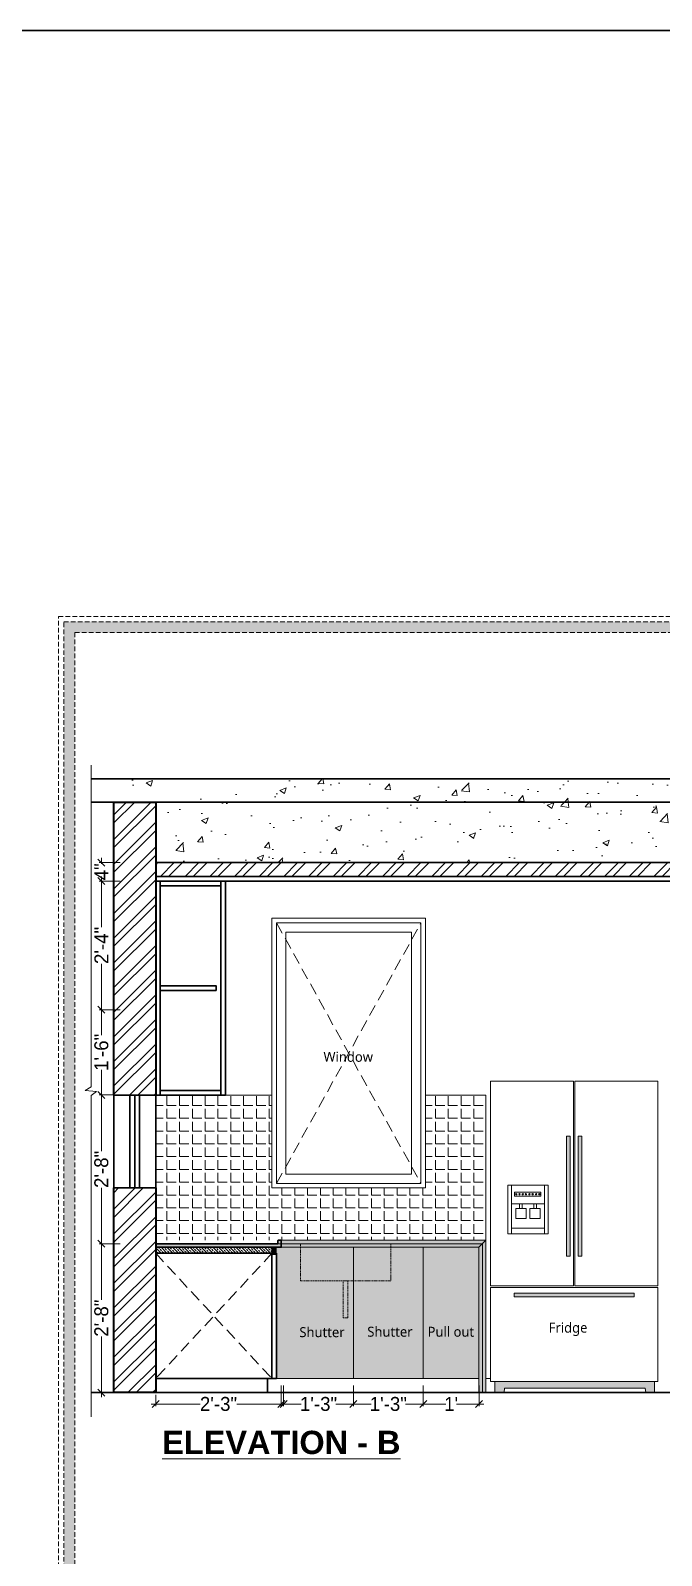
# Model space of a CAD drawing. Header units: millimetres. Extents: x 56222 to 3066687, y -650199 to -121287.
# Drawn here: x 140630.5 to 140766.1, y -184253.3 to -183925.3 of the extents above; entities that cross this region are included whole.
import ezdxf

# ---------------------------------------------------------------- set-up
doc = ezdxf.new("R2010")
doc.units = ezdxf.units.MM
doc.header["$MEASUREMENT"] = 0
doc.header["$PDMODE"] = 35
for name, pattern in [('DASHED', [0.75, 0.5, -0.25]), ('DASHED2', [0.375, 0.25, -0.125]), ('DASHEDX2', [1.5, 1, -0.5])]:
    doc.linetypes.add(name, pattern=pattern)
doc.layers.get('Defpoints').update_dxf_attribs({"color": 220})
for name, color, linetype, lineweight in [('03FUN', 37, 'Continuous', 9), ('DIM.', 250, 'Continuous', 13), ('Dimension', 10, 'DASHEDX2', 20), ('ELEVATION', 250, 'Continuous', 9), ('FIRST FLOOR ( DW_RAIL )', 7, 'Continuous', 9), ('FURNITURE', 32, 'Continuous', 9), ('furniture dimensions', 1, 'DASHED', 0), ('FURNITURE-1', 252, 'Continuous', 13), ('Labelling', 1, 'Continuous', 25), ('SECTION ( SLAB PLine )', 104, 'Continuous', 30), ('Text', 7, 'Continuous', 15), ('UTILITY', 48, 'Continuous', 9), ('wall', 7, 'Continuous', 30), ('XX~SLAB ( BEAM )~ ( DIM )', 7, 'Continuous', 9)]:
    doc.layers.add(name, color=color, linetype=linetype, lineweight=lineweight)
doc.layers.add('AR HATCH-7', color=7, linetype='Continuous')
doc.layers.add('str coll', color=6, linetype='Continuous')
doc.layers.add('hatch', color=250, linetype='Continuous', lineweight=9, transparency=0.5)
doc.styles.add('century g', font='GOTHIC.TTF')
doc.styles.get("Standard").update_dxf_attribs({"font": 'arial.ttf', "height": 6})
doc.dimstyles.new('Archana', dxfattribs={"dimtxt": 2, "dimasz": 0.75, "dimexe": 0.5, "dimexo": 0.5, "dimgap": 0, "dimtad": 0, "dimzin": 0, "dimdsep": 46, "dimlunit": 4, "dimtxsty": 'century g', "dimblk": 'OBLIQUE', "dimcen": 0, "dimdle": 1, "dimclrd": 256, "dimclre": 256, "dimclrt": 256, "dimadec": 0, "dimazin": 0, "dimtfac": 1, "dimtofl": 0, "dimtmove": 1, "dimatfit": 3, "dimfxl": 1, "dimfxlon": 1, "dimtolj": 1, "dimtzin": 0, "dimlwd": -1, "dimlwe": -1, "dimarcsym": 0})
pattern_1 = [(50, (1826.904, 5.807), (14.34520365, -1.2550427), [1.5, -16.5]), (355, (1826.904, 5.807), (-2.7750267, 15.0438427), [1.2, -13.2]), (100.4514445, (1828.099, 5.702), (11.5701769, 13.7887998), [1.2748038, -14.0228422]), (46.1842, (1826.904, 9.807), (21.3448266, -3.3103856), [2.25, -24.75]), (96.635635, (1828.682, 9.531), (18.693239, 19.482372), [1.9122068, -21.0342752]), (351.184164, (1826.904, 9.807), (18.693239, 19.482372), [1.8, -19.8]), (21, (1828.904, 8.807), (11.93814104, -8.0523778), [1.5, -16.5]), (326, (1828.904, 8.807), (4.8663066, 14.5030009), [1.2, -13.2]), (71.451445, (1829.899, 8.136), (16.8044475, 6.45062306), [1.2748038, -14.0228422]), (37.5, (1826.904, 5.807), (0.24319711, 6.65787708), [0, -13.04, 0, -13.4, 0, -13.25]), (7.5, (1826.904, 5.807), (5.26139075, 7.88823424), [0, -7.64, 0, -12.74, 0, -5.05]), (327.5, (1822.444, 5.807), (10.67644872, -0.45109743), [0, -5, 0, -15.6, 0, -20.7]), (317.5, (1820.444, 5.807), (11.6637234, 2.00209965), [0, -6.5, 0, -10.36, 0, -14.7])]

# ---------------------------------------------------------------- blocks, each defined once
blk = doc.blocks.new('_Oblique')
at = {"layer": 'wall', "color": 0, "lineweight": -2}
blk.add_line((-0.5, -0.5), (0.5, 0.5), dxfattribs=at)
blk = doc.blocks.new('*D311')
at = {"layer": 'Defpoints', "color": 0, "linetype": 'Continuous', "lineweight": 30, "transparency": 16777216}
for p in [(140657.36, -184218.24), (140684.36, -184215.24), (140684.36, -184220.7)]:
    blk.add_point(p, dxfattribs=at)
at = {"layer": 'furniture dimensions', "color": 5, "linetype": 'Continuous', "transparency": 16777216}
for p, q in [((140684.36, -184216.7), (140684.36, -184221.2)), ((140656.36, -184220.7), (140666.9, -184220.7)), ((140685.36, -184220.7), (140674.81, -184220.7))]:
    blk.add_line(p, q, dxfattribs=at)
at = {"layer": 'furniture dimensions', "color": 5, "linetype": 'ByBlock', "transparency": 16777216}
blk.add_line((140657.36, -184218.74), (140657.36, -184221.2), dxfattribs=at)
at = {"layer": 'furniture dimensions', "color": 5, "linetype": 'Continuous', "transparency": 16777216, "xscale": 1.5, "yscale": 1.5, "zscale": 1.5, "rotation": 180}
blk.add_blockref('_Oblique', (140657.36, -184220.7), dxfattribs=at)
at = {"layer": 'furniture dimensions', "color": 5, "linetype": 'Continuous', "transparency": 16777216, "xscale": 1.5, "yscale": 1.5, "zscale": 1.5}
blk.add_blockref('_Oblique', (140684.36, -184220.7), dxfattribs=at)
at = {"layer": 'furniture dimensions', "linetype": 'Continuous', "lineweight": 0, "transparency": 16777216, "insert": (140670.86, -184220.7), "char_height": 3, "attachment_point": 5, "style": 'century g'}
blk.add_mtext('\\A1;2\'-3"', dxfattribs=at)
blk = doc.blocks.new('*D312')
at = {"layer": 'Defpoints', "color": 0, "linetype": 'Continuous', "lineweight": 30, "transparency": 16777216}
for p in [(140645.69, -184186.24), (140657.36, -184186.24), (140657.36, -184218.24)]:
    blk.add_point(p, dxfattribs=at)
at = {"layer": 'furniture dimensions', "color": 5, "linetype": 'Continuous', "transparency": 16777216}
for p, q in [((140645.69, -184185.24), (140645.69, -184198.29)), ((140649.69, -184186.24), (140645.19, -184186.24)), ((140645.69, -184219.24), (140645.69, -184206.2))]:
    blk.add_line(p, q, dxfattribs=at)
at = {"layer": 'furniture dimensions', "color": 5, "linetype": 'ByBlock', "transparency": 16777216}
blk.add_line((140649.69, -184218.24), (140645.19, -184218.24), dxfattribs=at)
at = {"layer": 'furniture dimensions', "color": 5, "linetype": 'Continuous', "transparency": 16777216, "xscale": 1.5, "yscale": 1.5, "zscale": 1.5}
for p, rotation in [((140645.69, -184186.24), 90), ((140645.69, -184218.24), 270)]:
    blk.add_blockref('_Oblique', p, dxfattribs=dict(at, rotation=rotation))
at = {"layer": 'furniture dimensions', "linetype": 'Continuous', "lineweight": 0, "transparency": 16777216, "insert": (140645.69, -184202.24), "char_height": 3, "attachment_point": 5, "rotation": 90, "style": 'century g'}
blk.add_mtext('\\A1;2\'-8"', dxfattribs=at)
blk = doc.blocks.new('*D313')
at = {"layer": 'Defpoints', "color": 0, "linetype": 'Continuous', "lineweight": 30, "transparency": 16777216}
for p in [(140645.69, -184154.24), (140657.36, -184154.24), (140657.36, -184186.24)]:
    blk.add_point(p, dxfattribs=at)
at = {"layer": 'furniture dimensions', "color": 5, "linetype": 'Continuous', "transparency": 16777216}
for p, q in [((140649.69, -184154.24), (140645.19, -184154.24)), ((140645.69, -184153.24), (140645.69, -184166.29)), ((140645.69, -184187.24), (140645.69, -184174.2))]:
    blk.add_line(p, q, dxfattribs=at)
at = {"layer": 'furniture dimensions', "color": 5, "linetype": 'ByBlock', "transparency": 16777216}
blk.add_line((140649.69, -184186.24), (140645.19, -184186.24), dxfattribs=at)
at = {"layer": 'furniture dimensions', "color": 5, "linetype": 'Continuous', "transparency": 16777216, "xscale": 1.5, "yscale": 1.5, "zscale": 1.5}
for p, rotation in [((140645.69, -184154.24), 90), ((140645.69, -184186.24), 270)]:
    blk.add_blockref('_Oblique', p, dxfattribs=dict(at, rotation=rotation))
at = {"layer": 'furniture dimensions', "linetype": 'Continuous', "lineweight": 0, "transparency": 16777216, "insert": (140645.69, -184170.24), "char_height": 3, "attachment_point": 5, "rotation": 90, "style": 'century g'}
blk.add_mtext('\\A1;2\'-8"', dxfattribs=at)
blk = doc.blocks.new('*D314')
at = {"layer": 'Defpoints', "color": 0, "linetype": 'Continuous', "lineweight": 30, "transparency": 16777216}
for p in [(140645.69, -184135.91), (140657.36, -184135.91), (140657.36, -184154.24)]:
    blk.add_point(p, dxfattribs=at)
at = {"layer": 'furniture dimensions', "color": 5, "linetype": 'Continuous', "transparency": 16777216}
for p, q in [((140649.69, -184135.91), (140645.19, -184135.91)), ((140645.69, -184134.91), (140645.69, -184141.35)), ((140645.69, -184155.24), (140645.69, -184148.8))]:
    blk.add_line(p, q, dxfattribs=at)
at = {"layer": 'furniture dimensions', "color": 5, "linetype": 'ByBlock', "transparency": 16777216}
blk.add_line((140649.69, -184154.24), (140645.19, -184154.24), dxfattribs=at)
at = {"layer": 'furniture dimensions', "color": 5, "linetype": 'Continuous', "transparency": 16777216, "xscale": 1.5, "yscale": 1.5, "zscale": 1.5}
for p, rotation in [((140645.69, -184135.91), 90), ((140645.69, -184154.24), 270)]:
    blk.add_blockref('_Oblique', p, dxfattribs=dict(at, rotation=rotation))
at = {"layer": 'furniture dimensions', "linetype": 'Continuous', "lineweight": 0, "transparency": 16777216, "insert": (140645.69, -184145.07), "char_height": 3, "attachment_point": 5, "rotation": 90, "style": 'century g'}
blk.add_mtext('\\A1;1\'-6"', dxfattribs=at)
blk = doc.blocks.new('*D315')
at = {"layer": 'Defpoints', "color": 0, "linetype": 'Continuous', "lineweight": 30, "transparency": 16777216}
for p in [(140645.69, -184108.24), (140657.36, -184108.24), (140657.36, -184135.91)]:
    blk.add_point(p, dxfattribs=at)
at = {"layer": 'furniture dimensions', "color": 5, "linetype": 'Continuous', "transparency": 16777216}
for p, q in [((140649.69, -184108.24), (140645.19, -184108.24)), ((140645.69, -184107.24), (140645.69, -184118.12)), ((140645.69, -184136.91), (140645.69, -184126.03))]:
    blk.add_line(p, q, dxfattribs=at)
at = {"layer": 'furniture dimensions', "color": 5, "linetype": 'ByBlock', "transparency": 16777216}
blk.add_line((140649.69, -184135.91), (140645.19, -184135.91), dxfattribs=at)
at = {"layer": 'furniture dimensions', "color": 5, "linetype": 'Continuous', "transparency": 16777216, "xscale": 1.5, "yscale": 1.5, "zscale": 1.5}
for p, rotation in [((140645.69, -184108.24), 90), ((140645.69, -184135.91), 270)]:
    blk.add_blockref('_Oblique', p, dxfattribs=dict(at, rotation=rotation))
at = {"layer": 'furniture dimensions', "linetype": 'Continuous', "lineweight": 0, "transparency": 16777216, "insert": (140645.69, -184122.07), "char_height": 3, "attachment_point": 5, "rotation": 90, "style": 'century g'}
blk.add_mtext('\\A1;2\'-4"', dxfattribs=at)
blk = doc.blocks.new('*D316')
at = {"layer": 'Defpoints', "color": 0, "linetype": 'Continuous', "lineweight": 30, "transparency": 16777216}
for p in [(140684.86, -184215.24), (140699.86, -184215.24), (140699.86, -184220.7)]:
    blk.add_point(p, dxfattribs=at)
at = {"layer": 'furniture dimensions', "color": 5, "linetype": 'ByBlock', "transparency": 16777216}
blk.add_line((140684.86, -184216.7), (140684.86, -184221.2), dxfattribs=at)
at = {"layer": 'furniture dimensions', "color": 5, "linetype": 'Continuous', "transparency": 16777216}
for p, q in [((140699.86, -184216.7), (140699.86, -184221.2)), ((140683.86, -184220.7), (140688.64, -184220.7)), ((140700.86, -184220.7), (140696.08, -184220.7))]:
    blk.add_line(p, q, dxfattribs=at)
at = {"layer": 'furniture dimensions', "color": 5, "linetype": 'Continuous', "transparency": 16777216, "xscale": 1.5, "yscale": 1.5, "zscale": 1.5, "rotation": 180}
blk.add_blockref('_Oblique', (140684.86, -184220.7), dxfattribs=at)
at = {"layer": 'furniture dimensions', "color": 5, "linetype": 'Continuous', "transparency": 16777216, "xscale": 1.5, "yscale": 1.5, "zscale": 1.5}
blk.add_blockref('_Oblique', (140699.86, -184220.7), dxfattribs=at)
at = {"layer": 'furniture dimensions', "linetype": 'Continuous', "lineweight": 0, "transparency": 16777216, "insert": (140692.36, -184220.7), "char_height": 3, "attachment_point": 5, "style": 'century g'}
blk.add_mtext('\\A1;1\'-3"', dxfattribs=at)
blk = doc.blocks.new('*D317')
at = {"layer": 'Defpoints', "color": 0, "linetype": 'Continuous', "lineweight": 30, "transparency": 16777216}
for p in [(140714.86, -184215.24), (140726.86, -184215.24), (140726.86, -184220.7)]:
    blk.add_point(p, dxfattribs=at)
at = {"layer": 'furniture dimensions', "color": 5, "linetype": 'ByBlock', "transparency": 16777216}
blk.add_line((140714.86, -184216.7), (140714.86, -184221.2), dxfattribs=at)
at = {"layer": 'furniture dimensions', "color": 5, "linetype": 'Continuous', "transparency": 16777216}
for p, q in [((140726.86, -184216.7), (140726.86, -184221.2)), ((140713.86, -184220.7), (140719.71, -184220.7)), ((140727.86, -184220.7), (140722, -184220.7))]:
    blk.add_line(p, q, dxfattribs=at)
at = {"layer": 'furniture dimensions', "color": 5, "linetype": 'Continuous', "transparency": 16777216, "xscale": 1.5, "yscale": 1.5, "zscale": 1.5, "rotation": 180}
blk.add_blockref('_Oblique', (140714.86, -184220.7), dxfattribs=at)
at = {"layer": 'furniture dimensions', "color": 5, "linetype": 'Continuous', "transparency": 16777216, "xscale": 1.5, "yscale": 1.5, "zscale": 1.5}
blk.add_blockref('_Oblique', (140726.86, -184220.7), dxfattribs=at)
at = {"layer": 'furniture dimensions', "linetype": 'Continuous', "lineweight": 0, "transparency": 16777216, "insert": (140720.86, -184220.7), "char_height": 3, "attachment_point": 5, "style": 'century g'}
blk.add_mtext("\\A1;1'", dxfattribs=at)
blk = doc.blocks.new('*D416')
at = {"layer": 'Defpoints', "color": 0, "linetype": 'Continuous', "lineweight": 30, "transparency": 16777216}
for p in [(140645.69, -184104.24), (140657.36, -184104.24), (140657.36, -184108.24)]:
    blk.add_point(p, dxfattribs=at)
at = {"layer": 'furniture dimensions', "color": 5, "linetype": 'Continuous', "transparency": 16777216}
for p, q in [((140645.69, -184103.24), (140645.69, -184104.54)), ((140649.69, -184104.24), (140645.19, -184104.24)), ((140645.69, -184109.24), (140645.69, -184107.94))]:
    blk.add_line(p, q, dxfattribs=at)
at = {"layer": 'furniture dimensions', "color": 5, "linetype": 'ByBlock', "transparency": 16777216}
blk.add_line((140649.69, -184108.24), (140645.19, -184108.24), dxfattribs=at)
at = {"layer": 'furniture dimensions', "color": 5, "linetype": 'Continuous', "transparency": 16777216, "xscale": 1.5, "yscale": 1.5, "zscale": 1.5}
for p, rotation in [((140645.69, -184104.24), 90), ((140645.69, -184108.24), 270)]:
    blk.add_blockref('_Oblique', p, dxfattribs=dict(at, rotation=rotation))
at = {"layer": 'furniture dimensions', "linetype": 'Continuous', "lineweight": 0, "transparency": 16777216, "insert": (140645.69, -184106.24), "char_height": 3, "attachment_point": 5, "rotation": 90, "style": 'century g'}
blk.add_mtext('\\A1;4"', dxfattribs=at)
blk = doc.blocks.new('*D451')
at = {"layer": 'Defpoints', "color": 0, "linetype": 'Continuous', "lineweight": 30, "transparency": 16777216}
for p in [(140699.86, -184215.24), (140714.86, -184215.24), (140714.86, -184220.7)]:
    blk.add_point(p, dxfattribs=at)
at = {"layer": 'furniture dimensions', "color": 5, "linetype": 'ByBlock', "transparency": 16777216}
blk.add_line((140699.86, -184216.7), (140699.86, -184221.2), dxfattribs=at)
at = {"layer": 'furniture dimensions', "color": 5, "linetype": 'Continuous', "transparency": 16777216}
for p, q in [((140714.86, -184216.7), (140714.86, -184221.2)), ((140698.86, -184220.7), (140703.64, -184220.7)), ((140715.86, -184220.7), (140711.08, -184220.7))]:
    blk.add_line(p, q, dxfattribs=at)
at = {"layer": 'furniture dimensions', "color": 5, "linetype": 'Continuous', "transparency": 16777216, "xscale": 1.5, "yscale": 1.5, "zscale": 1.5, "rotation": 180}
blk.add_blockref('_Oblique', (140699.86, -184220.7), dxfattribs=at)
at = {"layer": 'furniture dimensions', "color": 5, "linetype": 'Continuous', "transparency": 16777216, "xscale": 1.5, "yscale": 1.5, "zscale": 1.5}
blk.add_blockref('_Oblique', (140714.86, -184220.7), dxfattribs=at)
at = {"layer": 'furniture dimensions', "linetype": 'Continuous', "lineweight": 0, "transparency": 16777216, "insert": (140707.36, -184220.7), "char_height": 3, "attachment_point": 5, "style": 'century g'}
blk.add_mtext('\\A1;1\'-3"', dxfattribs=at)

msp = doc.modelspace()

# ---------------------------------------------------------------- hatches: boundary and pattern name
at = {"layer": '03FUN', "linetype": 'ByBlock'}
h = msp.add_hatch(color=250, dxfattribs=at)
h.paths.add_polyline_path([(140748.93, -184163.092), (140748.158, -184163.092), (140748.158, -184188.869), (140748.93, -184188.869)])
h.paths.add_polyline_path([(140746.419, -184163.092), (140745.647, -184163.092), (140745.647, -184188.869), (140746.419, -184188.869)])
for points in [[(140760.177, -184196.85), (140734.4, -184196.85), (140734.4, -184197.622), (140760.177, -184197.622)], [(140764.567, -184215.877), (140730.245, -184215.877), (140730.245, -184218.242), (140732.227, -184218.242), (140732.348, -184217.276), (140762.595, -184217.276), (140762.715, -184218.242), (140764.567, -184218.242)]]:
    msp.add_hatch(color=250, dxfattribs=at).paths.add_polyline_path(points)
at = {"layer": 'AR HATCH-7', "lineweight": 18, "true_color": 0x939598, "transparency": 33554687}
h = msp.add_hatch(dxfattribs=at)
h.set_pattern_fill('ANSI32', color=252, scale=10)
h.paths.add_polyline_path([(140657.357, -184091.242), (140648.357, -184091.242), (140648.357, -184154.242), (140657.357, -184154.242)])
h.paths.add_polyline_path([(140657.357, -184174.242), (140648.357, -184174.242), (140648.357, -184218.242), (140657.357, -184218.242)])
h.paths.add_polyline_path([(140666.026, -184223.83), (140675.66, -184223.83), (140675.66, -184217.354), (140666.026, -184217.354)], flags=9)
h.paths.add_polyline_path([(140648.819, -184207.071), (140648.819, -184197.438), (140642.342, -184197.438), (140642.342, -184207.071)], flags=9)
h.paths.add_polyline_path([(140648.819, -184175.071), (140648.819, -184165.438), (140642.342, -184165.438), (140642.342, -184175.071)], flags=9)
h.paths.add_polyline_path([(140648.819, -184150.139), (140648.819, -184140.506), (140642.342, -184140.506), (140642.342, -184150.139)], flags=9)
h.paths.add_polyline_path([(140648.856, -184126.905), (140648.856, -184117.272), (140642.38, -184117.272), (140642.38, -184126.905)], flags=9)
h.paths.add_polyline_path([(140690.292, -184223.83), (140699.925, -184223.83), (140699.925, -184217.354), (140690.292, -184217.354)], flags=9)
h.paths.add_polyline_path([(140711.293, -184223.83), (140720.926, -184223.83), (140720.926, -184217.354), (140711.293, -184217.354)], flags=9)
h.paths.add_polyline_path([(140817.591, -184225.606), (140827.224, -184225.606), (140827.224, -184219.13), (140817.591, -184219.13)], flags=9)
h.paths.add_polyline_path([(140846.278, -184225.606), (140855.911, -184225.606), (140855.911, -184219.13), (140846.278, -184219.13)], flags=9)
h.paths.add_polyline_path([(140875.106, -184225.644), (140879.746, -184225.644), (140879.746, -184219.168), (140875.106, -184219.168)], flags=9)
h.paths.add_polyline_path([(140901.543, -184207.072), (140901.543, -184197.438), (140895.067, -184197.438), (140895.067, -184207.072)], flags=9)
h.paths.add_polyline_path([(140811.116, -184175.189), (140811.116, -184165.556), (140804.64, -184165.556), (140804.64, -184175.189)], flags=9)
h.paths.add_polyline_path([(140659.793, -184160.572), (140669.427, -184160.572), (140669.427, -184154.096), (140659.793, -184154.096)], flags=9)
h.paths.add_polyline_path([(140648.856, -184108.799), (140648.856, -184103.693), (140642.38, -184103.693), (140642.38, -184108.799)], flags=9)
h.paths.add_polyline_path([(140865.016, -184184.702), (140865.016, -184175.069), (140858.54, -184175.069), (140858.54, -184184.702)], flags=9)
h.paths.add_polyline_path([(140865.016, -184161.594), (140865.016, -184149.646), (140858.54, -184149.646), (140858.54, -184161.594)], flags=9)
h.paths.add_polyline_path([(140902.233, -184227.145), (140921.535, -184227.145), (140921.535, -184205.797), (140902.233, -184205.797)], flags=9)
h.paths.add_polyline_path([(140846.755, -184139.175), (140860.46, -184139.175), (140860.46, -184130.442), (140846.755, -184130.442)], flags=9)
h.paths.add_polyline_path([(140656.994, -184234.273), (140710.719, -184234.273), (140710.719, -184223.97), (140656.994, -184223.97)], flags=9)
h.paths.add_polyline_path([(140926.85, -184144.378), (140963.289, -184144.378), (140963.289, -184140.495), (140926.85, -184140.495)], flags=9)
h.paths.add_polyline_path([(140933.903, -184125.371), (140954.813, -184125.371), (140954.813, -184121.489), (140933.903, -184121.489)], flags=9)
h.paths.add_polyline_path([(140935.94, -184120.947), (140951.021, -184120.947), (140951.021, -184117.067), (140935.94, -184117.067)], flags=9)
h.paths.add_polyline_path([(140930.025, -184076.96), (140956.272, -184076.96), (140956.272, -184072.944), (140930.025, -184072.944)], flags=9)
h.paths.add_polyline_path([(140934.536, -184072.08), (140951.739, -184072.08), (140951.739, -184068.066), (140934.536, -184068.066)], flags=9)
h.paths.add_polyline_path([(140947.701, -184208.495), (140961.679, -184208.495), (140961.679, -184205.546), (140947.701, -184205.546)], flags=9)
h.paths.add_polyline_path([(140943.73, -184156.49), (140958.287, -184156.49), (140958.287, -184153.578), (140943.73, -184153.578)], flags=9)
h.paths.add_polyline_path([(140924.306, -184168.719), (140935.47, -184168.719), (140935.47, -184165.768), (140924.306, -184165.768)], flags=9)
h.paths.add_polyline_path([(140924.895, -184156.447), (140933.667, -184156.447), (140933.667, -184153.596), (140924.895, -184153.596)], flags=9)
h.paths.add_polyline_path([(140922.006, -184135.54), (140948.651, -184135.54), (140948.651, -184131.526), (140922.006, -184131.526)], flags=9)
h.paths.add_polyline_path([(140927.026, -184251.755), (140948.437, -184251.755), (140948.437, -184248.406), (140927.026, -184248.406)], flags=9)
h.paths.add_polyline_path([(140926.602, -184247.06), (140943.888, -184247.06), (140943.888, -184243.712), (140926.602, -184243.712)], flags=9)
h.paths.add_polyline_path([(140926.999, -184241.739), (140958.754, -184241.739), (140958.754, -184238.39), (140926.999, -184238.39)], flags=9)
h.paths.add_polyline_path([(140927.271, -184237.125), (140951.927, -184237.125), (140951.927, -184233.777), (140927.271, -184233.777)], flags=9)
h.paths.add_polyline_path([(140921.372, -184113.432), (140950.229, -184113.432), (140950.229, -184109.419), (140921.372, -184109.419)], flags=9)
h.paths.add_polyline_path([(140922.01, -184106.035), (140960.678, -184106.035), (140960.678, -184095.805), (140922.01, -184095.805)], flags=9)
h.paths.add_polyline_path([(140922.01, -184094.946), (140963.695, -184094.946), (140963.695, -184091.982), (140922.01, -184091.982)], flags=9)
h.paths.add_polyline_path([(140922.01, -184091.122), (140954.427, -184091.122), (140954.427, -184088.159), (140922.01, -184088.159)], flags=9)
h.paths.add_polyline_path([(140922.251, -184085.236), (140933.122, -184085.236), (140933.122, -184082.285), (140922.251, -184082.285)], flags=9)
h.paths.add_polyline_path([(140953.092, -184192.392), (140956.159, -184192.392), (140956.159, -184190.374), (140953.092, -184190.374)], flags=9)
h.paths.add_polyline_path([(140947.589, -184192.392), (140950.655, -184192.392), (140950.655, -184190.374), (140947.589, -184190.374)], flags=9)
h.paths.add_polyline_path([(140922.168, -184193.071), (140941.304, -184193.071), (140941.304, -184190.12), (140922.168, -184190.12)], flags=9)
h.paths.add_polyline_path([(140949.051, -184198.791), (140960.34, -184198.791), (140960.34, -184194.873), (140949.051, -184194.873)], flags=9)
h.paths.add_polyline_path([(140922.169, -184198.739), (140944.109, -184198.739), (140944.109, -184195.79), (140922.169, -184195.79)], flags=9)
h.paths.add_polyline_path([(140950.789, -184204.053), (140958.527, -184204.053), (140958.527, -184200.136), (140950.789, -184200.136)], flags=9)
h.paths.add_polyline_path([(140922.185, -184208.44), (140938.187, -184208.44), (140938.187, -184205.587), (140922.185, -184205.587)], flags=9)
h.paths.add_polyline_path([(140949.493, -184214.269), (140959.887, -184214.269), (140959.887, -184211.417), (140949.493, -184211.417)], flags=9)
h.paths.add_polyline_path([(140922.169, -184214.065), (140941.157, -184214.065), (140941.157, -184211.116), (140922.169, -184211.116)], flags=9)
h.paths.add_polyline_path([(140921.707, -184203.602), (140932.137, -184203.602), (140932.137, -184200.653), (140921.707, -184200.653)], flags=9)
h.paths.add_polyline_path([(140923.473, -184184.038), (140963.613, -184184.038), (140963.613, -184179.076), (140923.473, -184179.076)], flags=9)
h.paths.add_polyline_path([(140927.567, -184061.642), (140960.234, -184061.642), (140960.234, -184057.628), (140927.567, -184057.628)], flags=9)
h.paths.add_polyline_path([(140868.683, -184172.943), (140887.975, -184172.943), (140887.975, -184167.905), (140868.683, -184167.905)], flags=9)
h.paths.add_polyline_path([(140780.507, -184155.438), (140788.346, -184155.438), (140788.346, -184150.4), (140780.507, -184150.4)], flags=9)
h.paths.add_polyline_path([(140741.007, -184206.73), (140750.542, -184206.73), (140750.542, -184201.691), (140741.007, -184201.691)], flags=9)
h.paths.add_polyline_path([(140814.742, -184173.384), (140835.189, -184173.384), (140835.189, -184164.618), (140814.742, -184164.618)], flags=9)
h.paths.add_polyline_path([(140692.846, -184148.48), (140704.998, -184148.48), (140704.998, -184143.441), (140692.846, -184143.441)], flags=9)
h.paths.add_polyline_path([(140714.981, -184207.604), (140726.535, -184207.604), (140726.535, -184202.565), (140714.981, -184202.565)], flags=9)
h.paths.add_polyline_path([(140702.122, -184207.604), (140712.97, -184207.604), (140712.97, -184202.565), (140702.122, -184202.565)], flags=9)
h.paths.add_polyline_path([(140687.522, -184207.695), (140698.37, -184207.695), (140698.37, -184202.656), (140687.522, -184202.656)], flags=9)
h.paths.add_polyline_path([(140846.509, -184207.581), (140857.172, -184207.581), (140857.172, -184202.542), (140846.509, -184202.542)], flags=9)
h.paths.add_polyline_path([(140846.697, -184121.229), (140860.402, -184121.229), (140860.402, -184112.496), (140846.697, -184112.496)], flags=9)
h.paths.add_polyline_path([(140843.73, -184158.932), (140859.318, -184158.932), (140859.318, -184150.229), (140843.73, -184150.229)], flags=9)
h.paths.add_polyline_path([(140844.258, -184185.152), (140859.304, -184185.152), (140859.304, -184176.506), (140844.258, -184176.506)], flags=9)
at = {"layer": 'Dimension', "true_color": 0xd39e00}
h = msp.add_hatch(color=42, dxfattribs=at)
h.paths.add_polyline_path([(140637.648, -184286.106), (140969.579, -184286.106), (140969.579, -184052.469), (140637.648, -184052.469)])
h.paths.add_polyline_path([(140639.978, -184283.777), (140967.249, -184283.777), (140967.249, -184054.798), (140639.978, -184054.798)], flags=16)
at = {"layer": 'FURNITURE', "lineweight": 5, "true_color": 0xc7c8ca, "transparency": 33554687}
h = msp.add_hatch(dxfattribs=at)
h.set_pattern_fill('ANGLE', color=9, scale=10)
h.set_pattern_definition([(0, (0, 0), (0, 2.75), [2, -0.75]), (90, (0, 0), (-2.75, 2e-16), [2, -0.75])])
h.paths.add_polyline_path([(140728.338, -184154.242), (140715.357, -184154.242), (140715.357, -184174.242), (140682.357, -184174.242), (140682.357, -184154.242), (140657.357, -184154.242), (140657.357, -184185.492), (140679.31, -184185.492, -0.4419751), (140685.902, -184185.492), (140728.338, -184185.492)])
h.paths.add_polyline_path([(140679.31, -184185.492), (140681.967, -184185.492, -0.0407704), (140681.984, -184185.49), (140682.507, -184185.49), (140685.9, -184185.49, 0.4418599)], flags=17)
at = {"layer": 'FURNITURE', "lineweight": 30, "true_color": 0x939598, "transparency": 33554687}
h = msp.add_hatch(color=252, dxfattribs=at)
h.dxf.hatch_style = 1
edge = h.paths.add_edge_path()
edge.add_line((140657.357, -184186.992), (140657.357, -184186.232))
edge.add_line((140657.357, -184186.232), (140683.633, -184186.242))
edge.add_line((140683.633, -184186.242), (140683.633, -184185.592))
edge.add_arc((140683.733, -184185.592), 0.1, 90, 180, ccw=False)
edge.add_line((140683.733, -184185.492), (140684.255, -184185.492))
edge.add_arc((140684.255, -184185.592), 0.1, 0, 90, ccw=False)
edge.add_line((140684.355, -184185.592), (140684.355, -184186.992))
edge.add_line((140684.355, -184186.992), (140657.357, -184186.992))
at = {"layer": 'FURNITURE', "lineweight": 30, "true_color": 0x636466, "transparency": 33554687}
h = msp.add_hatch(color=251, dxfattribs=at)
h.dxf.hatch_style = 1
h.paths.add_polyline_path([(140728.338, -184185.492), (140684.254, -184185.49, -0.4182825), (140684.356, -184185.59), (140684.356, -184186.241), (140688.456, -184186.241), (140688.456, -184186.241), (140707.886, -184186.241), (140727.588, -184186.241)])
h.paths.add_polyline_path([(140728.338, -184185.492), (140727.588, -184186.241), (140727.588, -184218.242), (140728.338, -184218.242)])
at = {"layer": 'FURNITURE', "lineweight": 30, "true_color": 0x939598, "transparency": 33554687}
h = msp.add_hatch(color=252, dxfattribs=at)
h.dxf.hatch_style = 1
h.paths.add_polyline_path([(140727.588, -184186.241), (140707.886, -184186.241), (140707.886, -184186.991), (140726.838, -184186.991)])
h.paths.add_polyline_path([(140707.886, -184186.241), (140688.456, -184186.241), (140688.456, -184186.991), (140707.886, -184186.991)])
h.paths.add_polyline_path([(140688.456, -184186.241), (140682.606, -184186.241), (140682.606, -184186.991), (140688.456, -184186.991)])
h.paths.add_polyline_path([(140727.588, -184186.241), (140726.838, -184186.991), (140726.838, -184218.242), (140727.588, -184218.242)])
at = {"layer": 'FURNITURE', "lineweight": 30, "true_color": 0xc8a668, "transparency": 33554559}
h = msp.add_hatch(color=43, dxfattribs=at)
h.dxf.hatch_style = 1
edge = h.paths.add_edge_path()
edge.add_line((140683.354, -184186.991), (140682.606, -184186.991))
edge.add_line((140682.606, -184186.991), (140682.606, -184186.992))
edge.add_line((140682.606, -184186.992), (140682.606, -184188.092))
edge.add_arc((140682.806, -184188.092), 0.2, 180, 270)
edge.add_line((140682.806, -184188.292), (140683.357, -184188.292))
edge.add_line((140683.357, -184188.292), (140683.357, -184187.992))
edge.add_line((140683.357, -184187.992), (140683.354, -184187.992))
edge.add_line((140683.354, -184187.992), (140683.354, -184186.991))
at = {"layer": 'FURNITURE', "lineweight": 0, "true_color": 0xc8a668, "transparency": 33554559}
h = msp.add_hatch(color=43, dxfattribs=at)
h.dxf.hatch_style = 1
h.paths.add_polyline_path([(140684.856, -184186.991), (140683.356, -184186.991), (140683.357, -184215.242), (140684.856, -184215.242)])
at = {"layer": 'FURNITURE', "lineweight": 30, "true_color": 0xc8a668, "transparency": 33554559}
h = msp.add_hatch(color=43, dxfattribs=at)
h.dxf.hatch_style = 1
h.paths.add_polyline_path([(140699.857, -184186.991), (140684.856, -184186.991), (140684.856, -184215.242), (140699.857, -184215.242)])
h.paths.add_polyline_path([(140714.857, -184186.991), (140699.857, -184186.991), (140699.857, -184215.242), (140714.857, -184215.242)])
h.paths.add_polyline_path([(140726.838, -184186.991), (140714.857, -184186.991), (140714.857, -184215.242), (140726.838, -184215.242)])
at = {"layer": 'FURNITURE-1', "lineweight": 18, "true_color": 0xc7c8ca}
h = msp.add_hatch(dxfattribs=at)
h.set_pattern_fill('AR-CONC', color=9, scale=2)
h.set_pattern_definition(pattern_1)
h.paths.add_polyline_path([(140901.386, -184086.242), (140643.478, -184086.242), (140643.478, -184091.242), (140889.357, -184091.242), (140893.857, -184091.242), (140901.386, -184091.242)])
h = msp.add_hatch(dxfattribs=at)
h.set_pattern_fill('AR-CONC', color=9, scale=2)
h.set_pattern_definition(pattern_1)
h.paths.add_polyline_path([(140889.357, -184091.242), (140811.857, -184091.242), (140657.357, -184091.242), (140657.357, -184104.242), (140889.357, -184104.242)])
at = {"layer": 'FURNITURE-1', "lineweight": 18, "transparency": 33554572}
h = msp.add_hatch(dxfattribs=at)
h.set_pattern_fill('ANSI32', color=6, scale=10)
h.set_pattern_definition([(45, (1826.9038, 5.807), (-2.65165043, 2.65165043), []), (45, (1828.6715, 5.807), (-2.65165043, 2.65165043), [])])
h.paths.add_polyline_path([(140889.357, -184104.242), (140811.857, -184104.242), (140811.857, -184104.271), (140802.857, -184104.271), (140657.357, -184104.242), (140657.357, -184107.242), (140889.357, -184107.242)])
at = {"layer": 'hatch', "transparency": 33554651}
h = msp.add_hatch(dxfattribs=at)
h.set_pattern_fill('ANSI33', color=256, scale=3.493167, angle=90, style=0)
h.set_pattern_definition([(135, (-5354548.2881, 4412201.0351), (-0.61751058278, -0.61751058278), []), (135, (-5354548.2881, 4412201.6526), (-0.61751058278, -0.61751058278), [0.43664592054, -0.21832296027])])
h.paths.add_polyline_path([(140657.357, -184188.276), (140657.357, -184186.991), (140682.406, -184186.998), (140682.406, -184188.282)])

# ---------------------------------------------------------------- linework, layer by layer
at = {"layer": 'Dimension', "color": 42, "true_color": 0xd39e00, "elevation": 0.119}
for points in [[(140636.483, -184051.304), (140970.744, -184051.304), (140970.744, -184287.271), (140636.483, -184287.271)], [(140637.648, -184052.469), (140969.579, -184052.469), (140969.579, -184286.106), (140637.648, -184286.106)], [(140639.978, -184054.798), (140967.249, -184054.798), (140967.249, -184283.777), (140639.978, -184283.777)]]:
    msp.add_lwpolyline(points, close=True, dxfattribs=at)
at = {"layer": 'ELEVATION', "lineweight": 0}
for points in [[(140682.357, -184116.242), (140715.357, -184116.242), (140715.357, -184174.242), (140682.357, -184174.242)], [(140683.357, -184117.242), (140714.357, -184117.242), (140714.357, -184173.242), (140683.357, -184173.242)], [(140685.357, -184119.242), (140712.357, -184119.242), (140712.357, -184171.242), (140685.357, -184171.242)]]:
    msp.add_lwpolyline(points, close=True, dxfattribs=at)
at = {"layer": 'FIRST FLOOR ( DW_RAIL )', "lineweight": 0}
for p, q in [((140657.357, -184154.242), (140657.357, -184108.242)), ((140726.838, -184186.991), (140728.338, -184185.492)), ((140681.364, -184215.242), (140684.357, -184215.242))]:
    msp.add_line(p, q, dxfattribs=at)
at = {"layer": 'FURNITURE', "lineweight": 30, "ltscale": 0.4}
for p, q in [((140658.358, -184108.242), (140658.358, -184154.242)), ((140683.733, -184185.49), (140684.256, -184185.49)), ((140683.634, -184186.241), (140657.357, -184186.231)), ((140657.357, -184186.242), (140657.357, -184215.243)), ((140682.606, -184186.99), (140657.357, -184186.99)), ((140658.357, -184186.99), (140658.357, -184186.992)), ((140682.357, -184215.242), (140682.357, -184188.279)), ((140682.357, -184188.492), (140683.357, -184188.492)), ((140683.357, -184215.242), (140683.357, -184188.292)), ((140681.357, -184215.241), (140681.357, -184218.242)), ((140683.357, -184215.242), (140682.357, -184215.242))]:
    msp.add_line(p, q, dxfattribs=at)
at = {"layer": 'FURNITURE', "color": 9, "lineweight": 5, "true_color": 0xc7c8ca, "transparency": 33554687}
for p, q in [((140672.358, -184154.242), (140682.357, -184154.242)), ((140715.357, -184154.242), (140728.338, -184154.242)), ((140728.338, -184185.492), (140728.338, -184154.242))]:
    msp.add_line(p, q, dxfattribs=at)
at = {"layer": 'FURNITURE', "color": 0, "lineweight": 0}
for p, q in [((140683.995, -184185.49), (140728.338, -184185.492)), ((140728.338, -184185.492), (140728.338, -184218.267)), ((140727.588, -184186.241), (140657.357, -184186.242)), ((140682.606, -184186.991), (140726.838, -184186.991)), ((140726.838, -184186.991), (140726.838, -184218.242)), ((140727.588, -184186.241), (140727.588, -184218.242))]:
    msp.add_line(p, q, dxfattribs=at)
at = {"layer": 'FURNITURE', "color": 0, "lineweight": 30, "ltscale": 0.4}
msp.add_line((140682.606, -184186.992), (140657.357, -184186.992), dxfattribs=at)
at = {"layer": 'FURNITURE', "lineweight": 30}
msp.add_line((140682.406, -184188.279), (140657.357, -184188.279), dxfattribs=at)
at = {"layer": 'FURNITURE', "lineweight": 0}
for p, q in [((140681.884, -184186.24), (140660.356, -184186.24)), ((140684.357, -184186.991), (140726.857, -184186.991)), ((140699.857, -184186.991), (140699.857, -184215.242)), ((140714.857, -184186.991), (140714.857, -184215.242)), ((140684.357, -184215.242), (140726.857, -184215.242))]:
    msp.add_line(p, q, dxfattribs=at)
at = {"layer": 'FURNITURE', "lineweight": 30, "ltscale": 0.4}
for points in [[(140672.358, -184109.242), (140672.358, -184108.242), (140657.358, -184108.242)], [(140658.358, -184109.242), (140671.358, -184109.242)], [(140658.358, -184130.742), (140670.358, -184130.742), (140670.358, -184131.742), (140658.358, -184131.742)], [(140658.358, -184153.242), (140671.358, -184153.242), (140671.358, -184154.242), (140657.358, -184154.242), (140657.358, -184153.242)], [(140682.357, -184215.242), (140657.357, -184215.243), (140657.357, -184214.243)], [(140683.357, -184214.242), (140683.357, -184214.242), (140683.357, -184215.242)]]:
    msp.add_lwpolyline(points, dxfattribs=at)
msp.add_lwpolyline([(140672.358, -184108.242), (140671.358, -184108.242), (140671.358, -184154.242), (140672.358, -184154.242)], close=True, dxfattribs=at)
msp.add_lwpolyline([(140683.634, -184186.24), (140683.634, -184185.59, -0.4142136), (140683.734, -184185.49), (140684.256, -184185.49, -0.4142136), (140684.356, -184185.59), (140684.356, -184186.99), (140682.406, -184186.99)], format="xyb", dxfattribs=at)
msp.add_lwpolyline([(140683.357, -184188.292), (140682.806, -184188.292, -0.4142136), (140682.606, -184188.092), (140682.606, -184186.992), (140682.406, -184186.992), (140682.406, -184188.292, 0.4142136), (140682.606, -184188.492), (140683.357, -184188.492)], format="xyb", close=True, dxfattribs=at)
at = {"layer": 'FURNITURE-1', "color": 252, "linetype": 'DASHED2', "lineweight": 0, "true_color": 0x939598, "elevation": -0.001}
for points in [[(140688.456, -184186.241), (140707.886, -184186.241), (140707.886, -184194.241), (140688.456, -184194.241)], [(140697.691, -184194.241), (140698.652, -184194.241), (140698.652, -184202.139), (140697.691, -184202.139)]]:
    msp.add_lwpolyline(points, close=True, dxfattribs=at)
at = {"layer": 'hatch', "lineweight": 35, "transparency": 33554687}
for points in [[(140648.357, -184154.242), (140648.357, -184091.242), (140657.357, -184091.242), (140657.357, -184154.242)], [(140657.357, -184174.242), (140657.357, -184218.242), (140648.357, -184218.242), (140648.357, -184174.242)]]:
    msp.add_lwpolyline(points, dxfattribs=at)
at = {"layer": 'Labelling', "color": 9, "linetype": 'DASHED2', "lineweight": 0, "ltscale": 10, "true_color": 0xc7c8ca}
for p, q in [((140683.357, -184117.242), (140714.357, -184173.242)), ((140683.357, -184173.242), (140714.357, -184117.242))]:
    msp.add_line(p, q, dxfattribs=at)
at = {"layer": 'Labelling', "color": 251, "linetype": 'DASHED2', "lineweight": 0, "ltscale": 10, "true_color": 0x636466}
for p, q in [((140682.357, -184188.279), (140657.357, -184215.243)), ((140657.357, -184188.279), (140682.357, -184215.242))]:
    msp.add_line(p, q, dxfattribs=at)
at = {"layer": 'SECTION ( SLAB PLine )', "color": 1}
for p, q in [((140643.478, -184086.242), (140901.386, -184086.242)), ((140643.478, -184091.242), (140802.857, -184091.242)), ((140657.357, -184104.242), (140889.357, -184104.242)), ((140643.478, -184218.242), (140901.386, -184218.242))]:
    msp.add_line(p, q, dxfattribs=at)
at = {"layer": 'SECTION ( SLAB PLine )', "color": 1, "lineweight": 0}
msp.add_line((140728.338, -184215.242), (140729.289, -184215.242), dxfattribs=at)
at = {"layer": 'str coll', "lineweight": 30}
for p, q in [((140889.357, -184107.242), (140657.357, -184107.242)), ((140889.357, -184108.242), (140657.357, -184108.242))]:
    msp.add_line(p, q, dxfattribs=at)
at = {"layer": 'Text', "color": 251, "linetype": 'Continuous', "lineweight": 0, "true_color": 0x636466}
msp.add_lwpolyline([(140643.478, -184083.295), (140643.478, -184152.48), (140642.217, -184153.261), (140644.651, -184153.511), (140643.478, -184154.348), (140643.478, -184223.477)], dxfattribs=at)
at = {"layer": 'UTILITY'}
for p, q in [((140733.854, -184177.623), (140740.906, -184177.623)), ((140733.854, -184182.88), (140740.906, -184182.88))]:
    msp.add_line(p, q, dxfattribs=at)
for points in [[(140747.16, -184151.242), (140729.289, -184151.242), (140729.289, -184195.285), (140747.16, -184195.285)], [(140765.289, -184151.242), (140747.44, -184151.242), (140747.44, -184195.285), (140765.289, -184195.285)], [(140746.419, -184163.092), (140746.419, -184188.869), (140745.647, -184188.869), (140745.647, -184163.092)], [(140748.93, -184163.092), (140748.93, -184188.869), (140748.158, -184188.869), (140748.158, -184163.092)], [(140733.032, -184184.074), (140741.728, -184184.074), (140741.728, -184173.64), (140733.032, -184173.64)], [(140733.032, -184173.64), (140733.854, -184173.64), (140733.854, -184184.074), (140733.032, -184184.074)], [(140734.489, -184175.166), (140740.148, -184175.166), (140740.148, -184175.986), (140734.489, -184175.986)], [(140741.728, -184173.64), (140740.906, -184173.64), (140740.906, -184184.074), (140741.728, -184184.074)], [(140734.736, -184178.685), (140736.988, -184178.685), (140736.988, -184180.824), (140734.736, -184180.824)], [(140735.586, -184178.685), (140736.138, -184178.685), (140736.138, -184177.623), (140735.586, -184177.623)], [(140740.025, -184178.685), (140737.772, -184178.685), (140737.772, -184180.824), (140740.025, -184180.824)], [(140739.175, -184178.685), (140738.622, -184178.685), (140738.622, -184177.623), (140739.175, -184177.623)], [(140765.289, -184195.633), (140729.289, -184195.633), (140729.289, -184215.877), (140765.289, -184215.877)], [(140734.4, -184196.85), (140760.177, -184196.85), (140760.177, -184197.622), (140734.4, -184197.622)], [(140764.567, -184215.877), (140730.245, -184215.877), (140730.245, -184218.242), (140732.227, -184218.242), (140732.348, -184217.276), (140762.595, -184217.276), (140762.715, -184218.242), (140764.567, -184218.242)]]:
    msp.add_lwpolyline(points, close=True, dxfattribs=at)
for centre in [(140734.86, -184175.576), (140735.555, -184175.576), (140736.254, -184175.576), (140736.95, -184175.576), (140737.689, -184175.576), (140738.385, -184175.576), (140739.124, -184175.576), (140739.82, -184175.576)]:
    msp.add_circle(centre, 0.145, dxfattribs=at)
at = {"layer": 'XX~SLAB ( BEAM )~ ( DIM )', "color": 5, "lineweight": 30}
for p, q in [((140651.839, -184154.242), (140651.839, -184174.242)), ((140652.857, -184154.242), (140652.857, -184174.242)), ((140653.875, -184154.242), (140653.875, -184174.242))]:
    msp.add_line(p, q, dxfattribs=at)
at = {"layer": 'XX~SLAB ( BEAM )~ ( DIM )', "color": 3, "lineweight": 30}
msp.add_lwpolyline([(140009.652, -183925.293), (141614.254, -183925.293), (141614.254, -184419.194), (140009.652, -184419.194)], close=True, dxfattribs=at)
at = {"layer": 'XX~SLAB ( BEAM )~ ( DIM )', "color": 5, "lineweight": 30}
msp.add_lwpolyline([(140648.357, -184154.242), (140657.357, -184154.242), (140657.357, -184174.242), (140648.357, -184174.242)], close=True, dxfattribs=at)

# ---------------------------------------------------------------- texts
at = {"layer": 'DIM.', "color": 1, "insert": (140658.752, -184226.458), "char_height": 5, "attachment_point": 1}
msp.add_mtext_dynamic_manual_height_columns('{\\fArial|b1|i0|c0|p34;\\LELEVATION - B}', width=111.55884, gutter_width=1, heights=[0], dxfattribs=at)
at = {"layer": 'Text', "ltscale": 20, "char_height": 2.14365, "width": 39.27782, "attachment_point": 1}
for s, insert in [('{\\fMalgun Gothic|b0|i0|c0|p34;\\C1;Window}', (140693.422, -184144.958)), ('{\\fMalgun Gothic|b0|i0|c0|p34;\\C1;Shutter}', (140688.241, -184204.174)), ('{\\fMalgun Gothic|b0|i0|c0|p34;\\C1;Shutter}', (140702.842, -184204.083)), ('{\\fMalgun Gothic|b0|i0|c0|p34;\\C1;Pull out}', (140715.801, -184204.083)), ('{\\fMalgun Gothic|b0|i0|c0|p34;\\C1;Fridge}', (140741.827, -184203.208))]:
    msp.add_mtext(s, dxfattribs=dict(at, insert=insert))

# ---------------------------------------------------------------- dimensions: what is measured, and where the dimension line sits
at = {"layer": 'furniture dimensions', "color": 5, "linetype": 'Continuous', "lineweight": 0}
for base, p1, p2, picture, middle in [((140645.686, -184104.242), (140657.358, -184108.242), (140657.358, -184104.242), '*D416', (140645.686, -184106.242)), ((140645.686, -184108.242), (140657.358, -184135.908), (140657.358, -184108.242), '*D315', (140645.686, -184122.075)), ((140645.686, -184135.908), (140657.357, -184154.242), (140657.358, -184135.908), '*D314', (140645.686, -184145.075)), ((140645.686, -184154.242), (140657.357, -184186.242), (140657.357, -184154.242), '*D313', (140645.686, -184170.242)), ((140645.686, -184186.242), (140657.357, -184218.242), (140657.357, -184186.242), '*D312', (140645.686, -184202.242))]:
    dim = msp.add_linear_dim(base=base, p1=p1, p2=p2, angle=90, dimstyle='Archana', override={"dimtxt": 3, "dimasz": 1.5, "dimdec": 0, "dimclrd": 5, "dimclre": 5, "dimfxl": 4}, dxfattribs=at)
    dim.commit()
    dim.dimension.update_dxf_attribs({"geometry": picture, "text_midpoint": middle})
for base, p1, p2, picture, middle in [((140684.356, -184220.698), (140657.357, -184218.242), (140684.356, -184215.242), '*D311', (140670.856, -184220.698)), ((140699.857, -184220.698), (140684.856, -184215.242), (140699.857, -184215.242), '*D316', (140692.357, -184220.698)), ((140714.857, -184220.698), (140699.857, -184215.242), (140714.857, -184215.242), '*D451', (140707.357, -184220.698)), ((140726.857, -184220.698), (140714.857, -184215.242), (140726.857, -184215.242), '*D317', (140720.857, -184220.698))]:
    dim = msp.add_linear_dim(base=base, p1=p1, p2=p2, dimstyle='Archana', override={"dimtxt": 3, "dimasz": 1.5, "dimdec": 0, "dimclrd": 5, "dimclre": 5, "dimfxl": 4}, dxfattribs=at)
    dim.commit()
    dim.dimension.update_dxf_attribs({"geometry": picture, "text_midpoint": middle})

doc.saveas('drawing.dxf')
